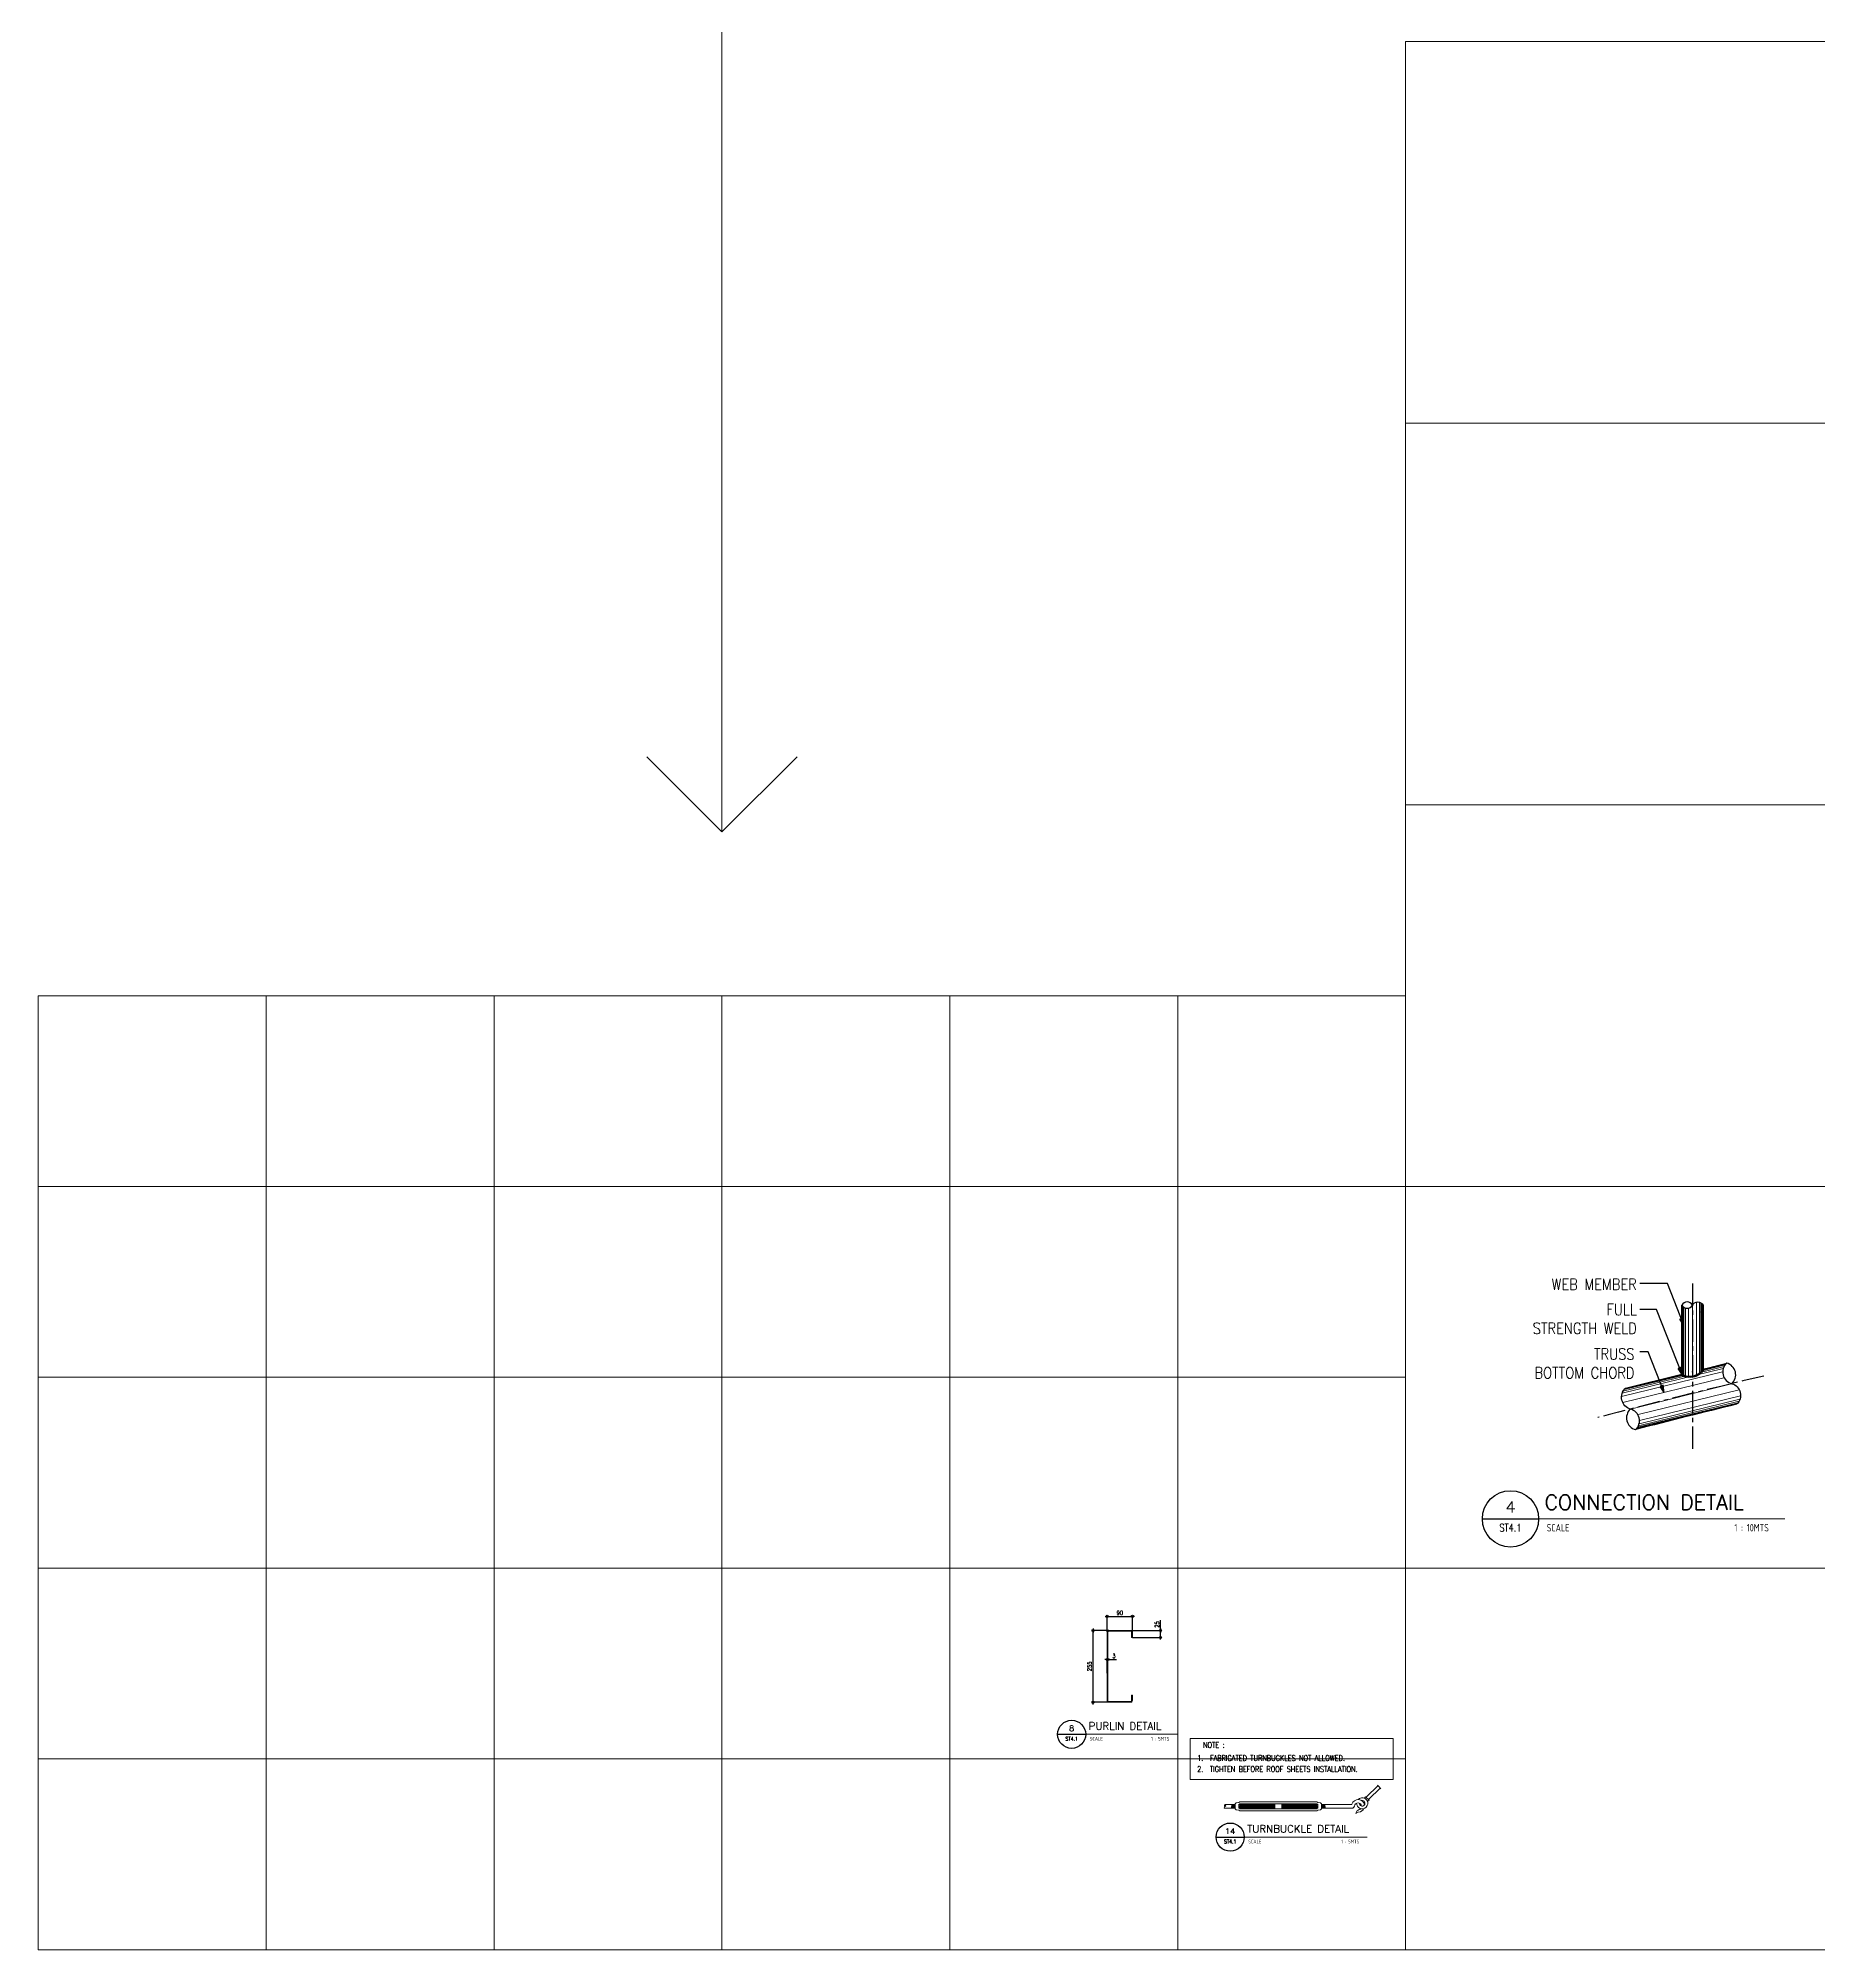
# Model space of a CAD drawing. Header units: millimetres. Extents: x -14320 to 437400, y -59080 to 73710.
# Drawn here: x 0 to 6328, y 0 to 6792 of the extents above; entities that cross this region are included whole.
import ezdxf
from ezdxf.enums import TextEntityAlignment as Align

# ---------------------------------------------------------------- set-up
doc = ezdxf.new("R2010")
doc.units = ezdxf.units.MM
doc.header["$LTSCALE"] = 10
doc.header["$MEASUREMENT"] = 0
doc.linetypes.add('CENTER', pattern=[50.8, 31.75, -6.35, 6.35, -6.35])
for name, color, linetype in [('A-ANNO_DIM', 1, 'Continuous'), ('A-NEW', 240, 'Continuous'), ('A_LINE', 1, 'Continuous'), ('TARGET-MAIN', 1, 'Continuous')]:
    doc.layers.add(name, color=color, linetype=linetype)
for name, color, linetype, lineweight in [('CEE STEEL PURLINS', 46, 'Continuous', 15), ('HATCH', 8, 'Continuous', 5), ('S-Anno-Text', 52, 'Continuous', 15), ('S-ANNO-WELD', 1, 'Continuous', 9), ('S_STEEL TRUSS', 5, 'Continuous', 30), ('TEXT', 2, 'Continuous', 20), ('TURN BUCKLE', 3, 'Continuous', 9)]:
    doc.layers.add(name, color=color, linetype=linetype, lineweight=lineweight)
doc.layers.add('GUIDE 001', color=214, linetype='Continuous', lineweight=0, plot=False)
doc.layers.add('S-DETL-GRID', color=62, linetype='Continuous', lineweight=9, plot=False)
doc.styles.add('1', font='simplex.shx', dxfattribs={"width": 0.85, "height": 40})
doc.styles.add('ARCHITEXT', font='architxt.shx', dxfattribs={"width": 0.85})
doc.styles.add('ROMANS', font='romans.shx', dxfattribs={"width": 0.8, "height": 80})
doc.styles.add('SIMPLEX', font='SIMPLEX.shx', dxfattribs={"width": 1.1})
doc.dimstyles.new('DDIM5', dxfattribs={"dimtxt": 15, "dimasz": 0.1, "dimexe": 0.1, "dimexo": 0.5, "dimgap": 5, "dimtad": 1, "dimdec": 0, "dimrnd": 1, "dimdsep": 46, "dimtxsty": 'ROMANS', "dimblk1": 'ESCADIM_ARW', "dimblk2": 'ESCADIM_ARW', "dimsah": 1, "dimcen": 5, "dimclrd": 1, "dimclre": 1, "dimclrt": 52, "dimadec": 0, "dimazin": 0, "dimtfac": 1, "dimtdec": 0, "dimtofl": 0, "dimtmove": 0, "dimatfit": 3, "dimldrblk": 'ESCADIM_ARW', "dimfxl": 1, "dimtolj": 1, "dimtzin": 0, "dimarcsym": 0})
doc.dimstyles.new('ESCA_ARW$7', dxfattribs={"dimtxt": 200, "dimasz": 1, "dimexe": 100, "dimexo": 100, "dimgap": 100, "dimtad": 1, "dimdec": 0, "dimrnd": 1, "dimdsep": 46, "dimtxsty": '1', "dimblk1": 'dim_arw', "dimblk2": 'dim_arw', "dimsah": 1, "dimcen": 50, "dimclrd": 1, "dimclre": 256, "dimclrt": 52, "dimadec": 0, "dimazin": 0, "dimtfac": 1, "dimtofl": 0, "dimtmove": 0, "dimatfit": 3, "dimldrblk": 'dim_arw', "dimfxl": 1, "dimtolj": 1, "dimtzin": 0, "dimarcsym": 0})

# ---------------------------------------------------------------- blocks, each defined once
blk = doc.blocks.new('dim_arw')
h = blk.add_hatch(color=256)
h.paths.add_polyline_path([(-126, 29), (0, 0), (-126, -29, -0.115681), (-133, 0, -0.115681)])
h.paths.add_polyline_path([(-249, 58), (-126, 29, 0.115681), (-133, 0, 0.115681), (-126, -29), (-249, -58)])
for p, q in [((0, 0), (-249, 58)), ((-249, 58), (-249, -58)), ((0, 0), (-249, -58))]:
    blk.add_line(p, q)
blk = doc.blocks.new('TARGET-DWGLABEL')
at = {"layer": 'TARGET-MAIN'}
blk.add_line((-7.5, 0), (7.5, 0), dxfattribs=at)
blk.add_circle((0, 0), 7.5, dxfattribs=at)
at = {"layer": 'TARGET-MAIN', "color": 2, "style": 'ARCHITEXT', "width": 0.85}
blk.add_text('SCALE', height=2, dxfattribs=at).set_placement((9.66, -2.36), align=Align.MIDDLE_LEFT)
at = {"layer": 'TARGET-MAIN', "color": 6, "style": 'ARCHITEXT', "width": 0.85}
blk.add_attdef('DRAWING_TITLE', text='', height=5, dxfattribs=at).set_placement((9.08, 4.41), align=Align.MIDDLE_LEFT)
at = {"layer": 'TARGET-MAIN', "color": 4, "style": 'ARCHITEXT', "width": 0.85}
blk.add_attdef('DWG_NO.', text='', height=3, dxfattribs=at).set_placement((0, 3.17), align=Align.MIDDLE_CENTER)
at = {"layer": 'TARGET-MAIN', "color": 3, "style": 'ARCHITEXT', "width": 0.85}
blk.add_attdef('SHT_NO.', text='', height=2, dxfattribs=at).set_placement((-0.02, -2.36), align=Align.MIDDLE_CENTER)
at = {"layer": 'TARGET-MAIN', "color": 2, "style": 'ARCHITEXT', "width": 0.85}
blk.add_attdef('SCALE', text='', height=2, dxfattribs=at).set_placement((69.6, -2.36), align=Align.MIDDLE_RIGHT)
blk = doc.blocks.new('ESCADIM_ARW')
at = {"color": 9}
blk.add_line((75, 0), (-75, 0), dxfattribs=at)
blk.add_circle((0, 0), 37.5, dxfattribs=at)
blk = doc.blocks.new('*D246')
at = {"layer": 'A-ANNO_DIM', "color": 1, "lineweight": -2, "transparency": 16777216}
for p, q in [((3799, 1129.1), (3799, 1184.7)), ((3799.1, 1184.6), (3888.9, 1184.6)), ((3889, 1129), (3889, 1184.7))]:
    blk.add_line(p, q, dxfattribs=at)
at = {"layer": 'Defpoints', "color": 0, "transparency": 16777216}
for p in [(3889, 1184.6), (3799, 1128.6), (3889, 1128.5)]:
    blk.add_point(p, dxfattribs=at)
at = {"layer": 'A-ANNO_DIM', "color": 1, "lineweight": -2, "transparency": 16777216, "xscale": 0.1, "yscale": 0.1, "zscale": 0.1, "rotation": 180}
blk.add_blockref('ESCADIM_ARW', (3799, 1184.6), dxfattribs=at)
at = {"layer": 'A-ANNO_DIM', "color": 1, "lineweight": -2, "transparency": 16777216, "xscale": 0.1, "yscale": 0.1, "zscale": 0.1}
blk.add_blockref('ESCADIM_ARW', (3889, 1184.6), dxfattribs=at)
at = {"layer": 'A-ANNO_DIM', "color": 52, "transparency": 16777216, "insert": (3844, 1197.1), "char_height": 15, "attachment_point": 5, "style": 'ROMANS'}
blk.add_mtext('\\A1;90', dxfattribs=at)
blk = doc.blocks.new('*D247')
at = {"layer": 'A-ANNO_DIM', "color": 1, "lineweight": -2, "transparency": 16777216}
for p, q in [((3804.5, 1134.6), (3748.9, 1134.6)), ((3749, 879.5), (3749, 1134.5)), ((3804.4, 879.4), (3748.9, 879.4))]:
    blk.add_line(p, q, dxfattribs=at)
at = {"layer": 'Defpoints', "color": 0, "transparency": 16777216}
for p in [(3749, 1134.6), (3805, 1134.6), (3804.9, 879.4)]:
    blk.add_point(p, dxfattribs=at)
at = {"layer": 'A-ANNO_DIM', "color": 1, "lineweight": -2, "transparency": 16777216, "xscale": 0.1, "yscale": 0.1, "zscale": 0.1}
for p, rotation in [((3749, 1134.6), 90), ((3749, 879.4), 270)]:
    blk.add_blockref('ESCADIM_ARW', p, dxfattribs=dict(at, rotation=rotation))
at = {"layer": 'A-ANNO_DIM', "color": 52, "transparency": 16777216, "insert": (3736.5, 1007), "char_height": 15, "attachment_point": 5, "rotation": 90, "style": 'ROMANS'}
blk.add_mtext('\\A1;255', dxfattribs=at)
blk = doc.blocks.new('*D248')
at = {"layer": 'A-ANNO_DIM', "color": 1, "lineweight": -2, "transparency": 16777216}
for p, q in [((3988.9, 1134.6), (3988.9, 1170.6)), ((3883.4, 1134.6), (3989, 1134.6)), ((3889.5, 1109.6), (3989, 1109.6)), ((3988.9, 1109.7), (3988.9, 1134.5))]:
    blk.add_line(p, q, dxfattribs=at)
at = {"layer": 'Defpoints', "color": 0, "transparency": 16777216}
for p in [(3882.9, 1134.6), (3889, 1109.6), (3988.9, 1134.6)]:
    blk.add_point(p, dxfattribs=at)
at = {"layer": 'A-ANNO_DIM', "color": 1, "lineweight": -2, "transparency": 16777216, "xscale": 0.1, "yscale": 0.1, "zscale": 0.1}
for p, rotation in [((3988.9, 1134.6), 90), ((3988.9, 1109.6), 270)]:
    blk.add_blockref('ESCADIM_ARW', p, dxfattribs=dict(at, rotation=rotation))
at = {"layer": 'A-ANNO_DIM', "color": 52, "transparency": 16777216, "insert": (3976.4, 1155.9), "char_height": 15, "attachment_point": 5, "rotation": 90, "style": 'ROMANS'}
blk.add_mtext('\\A1;25', dxfattribs=at)
blk = doc.blocks.new('*D249')
at = {"layer": 'A-ANNO_DIM', "color": 1, "lineweight": -2, "transparency": 16777216}
for p, q in [((3798.8, 1031.6), (3798.7, 1031.6)), ((3798.9, 982.3), (3798.9, 1031.7)), ((3801.9, 982.3), (3801.9, 1031.7)), ((3802, 1031.6), (3832.3, 1031.6))]:
    blk.add_line(p, q, dxfattribs=at)
at = {"layer": 'Defpoints', "color": 0, "transparency": 16777216}
for p in [(3801.9, 1031.6), (3798.9, 981.8), (3801.9, 981.8)]:
    blk.add_point(p, dxfattribs=at)
at = {"layer": 'A-ANNO_DIM', "color": 1, "lineweight": -2, "transparency": 16777216, "xscale": 0.1, "yscale": 0.1, "zscale": 0.1}
blk.add_blockref('ESCADIM_ARW', (3798.9, 1031.6), dxfattribs=at)
at = {"layer": 'A-ANNO_DIM', "color": 1, "lineweight": -2, "transparency": 16777216, "xscale": 0.1, "yscale": 0.1, "zscale": 0.1, "rotation": 180}
blk.add_blockref('ESCADIM_ARW', (3801.9, 1031.6), dxfattribs=at)
at = {"layer": 'A-ANNO_DIM', "color": 52, "transparency": 16777216, "insert": (3823.3, 1044.1), "char_height": 15, "attachment_point": 5, "style": 'ROMANS'}
blk.add_mtext('\\A1;3', dxfattribs=at)

msp = doc.modelspace()

# ---------------------------------------------------------------- hatches: boundary and pattern name
at = {"layer": 'HATCH'}
h = msp.add_hatch(dxfattribs=at)
h.set_pattern_fill('ANSI37', color=256, scale=15, angle=30, style=0)
h.set_pattern_definition([(75, (-3030.666, -1488.4172), (-1.81111092, 0.4852857), []), (165, (-3030.666, -1488.4172), (-0.4852857, -1.81111092), [])])
h.paths.add_polyline_path([(5842.4, 2044.6, -0.002796), (5841.8, 2044.9), (5835, 2043.2, 0.002321), (5835.4, 2042.9)])
h.paths.add_polyline_path([(5844.6, 2043.4, -0.010803), (5842.4, 2044.6), (5835.4, 2042.9, 0.009029), (5837.3, 2041.7)])
h.paths.add_polyline_path([(5848.1, 2041.9, -0.016723), (5844.6, 2043.4), (5837.3, 2041.7, 0.013678), (5840.3, 2040)])
h.paths.add_polyline_path([(5848.1, 2041.9), (5840.3, 2040, 0.030661), (5847.2, 2036.9), (5856.8, 2039.2, -0.039968)])
h.paths.add_polyline_path([(5879.3, 2038.5), (5879.3, 2038.6, -0.099949), (5856.8, 2039.2), (5847.2, 2036.9, 0.049872), (5859.1, 2033.6)])
h.paths.add_polyline_path([(5879.3, 2038.5), (5859.1, 2033.6, 0.081989), (5879.3, 2033.6)])
h.paths.add_polyline_path([(5906.6, 2045.1), (5879.3, 2038.5), (5879.3, 2033.6, 0.120904)])
h.paths.add_polyline_path([(5906.6, 2045.1, 0.049872), (5915.7, 2053.5), (5906.1, 2051.1, -0.11554), (5882.9, 2039.4)])
h.paths.add_polyline_path([(5920.4, 2059.4), (5912.6, 2057.5, -0.039968), (5906.1, 2051.1), (5915.7, 2053.5, 0.030661)])
h.paths.add_polyline_path([(5920.4, 2059.4, 0.013678), (5922.2, 2062.3), (5915, 2060.5, -0.016723), (5912.6, 2057.5)])
h.paths.add_polyline_path([(5922.2, 2062.3, 0.009029), (5923.4, 2064.2), (5916.4, 2062.5, -0.010803), (5915, 2060.5)])
h.paths.add_polyline_path([(5923.4, 2064.2, 0.002806), (5923.7, 2064.8), (5916.8, 2063.1, -0.003281), (5916.4, 2062.5)])
h = msp.add_hatch(dxfattribs=at)
h.set_pattern_fill('ANSI32', color=256, scale=20, style=0)
h.set_pattern_definition([(45, (3431.443, -1e-11), (-5.3033, 5.3033), []), (45, (3434.979, -1e-11), (-5.3033, 5.3033), [])])
edge = h.paths.add_edge_path()
edge.add_line((3889, 1109.6), (3889, 1128.5))
edge.add_arc((3883, 1128.5), 6, 359.99055, 449.99055)
edge.add_line((3883, 1134.6), (3805, 1134.6))
edge.add_arc((3805, 1128.6), 6, 89.99055, 179.99055)
edge.add_line((3799, 1128.6), (3798.9, 885.4))
edge.add_arc((3804.1, 884.6), 5.22, 171.32074, 268.2486)
edge.add_line((3803.9, 879.4), (3882.9, 879.4))
edge.add_arc((3883, 885.4), 6, 269.99055, 359.99055)
edge.add_line((3889, 885.4), (3889, 904.4))
edge.add_line((3889, 904.4), (3885.9, 904.4))
edge.add_line((3885.9, 904.4), (3885.9, 884.4))
edge.add_arc((3883.9, 884.4), 2, 269.99055, 359.99055, ccw=False)
edge.add_line((3883.9, 882.4), (3803.9, 882.4))
edge.add_arc((3803.9, 884.4), 2, 179.99055, 269.99055, ccw=False)
edge.add_line((3801.9, 884.4), (3802, 1129.6))
edge.add_arc((3804, 1129.6), 2, 89.99055, 179.99055, ccw=False)
edge.add_line((3804, 1131.6), (3884, 1131.6))
edge.add_arc((3884, 1129.6), 2, -0.00945, 89.99055, ccw=False)
edge.add_line((3886, 1129.6), (3886, 1109.6))
edge.add_line((3886, 1109.6), (3889, 1109.6))

# ---------------------------------------------------------------- linework, layer by layer
at = {"color": 2, "linetype": 'Continuous'}
msp.add_line((4254.4, 502.5), (4254.4, 503.6), dxfattribs=at)
at = {"layer": 'A-NEW', "color": 253, "linetype": 'CENTER', "ltscale": 0.25}
msp.add_line((5879.3, 2366.8), (5879.3, 1770.3), dxfattribs=at)
msp.add_arc((11505.3, -20673.7), 23339.1, 103.30938, 104.79972, dxfattribs=at)
at = {"layer": 'A_LINE', "color": 1, "lineweight": 13}
for p, q in [((5132.5, 1531), (6207.5, 1531)), ((3622.9, 765.5), (4050, 765.5)), ((4186.3, 400.3), (4723.7, 400.3))]:
    msp.add_line(p, q, dxfattribs=at)
at = {"layer": 'CEE STEEL PURLINS'}
msp.add_lwpolyline([(3889, 1109.6), (3889, 1128.5, 0.414214), (3883, 1134.6), (3805, 1134.6, 0.414214), (3799, 1128.6), (3798.9, 885.4, 0.450089), (3803.9, 879.4), (3882.9, 879.4, 0.414214), (3889, 885.4), (3889, 904.4), (3885.9, 904.4), (3885.9, 884.4, -0.414214), (3883.9, 882.4), (3803.9, 882.4, -0.414214), (3801.9, 884.4), (3802, 1129.6, -0.414214), (3804, 1131.6), (3884, 1131.6, -0.414214), (3886, 1129.6), (3886, 1109.6), (3889, 1109.6)], format="xyb", dxfattribs=at)
at = {"layer": 'GUIDE 001'}
for p in [(5904.8, 2266.1), (5952.2, 2071.6), (3889, 1134.6)]:
    msp.add_point(p, dxfattribs=at)
at = {"layer": 'HATCH', "color": 250}
for p, q in [((5841.9, 2044.8), (5841.9, 2290.5)), ((5842.8, 2044.4), (5842.8, 2289.1)), ((5843.9, 2043.8), (5843.9, 2287.5)), ((5846.3, 2042.7), (5846.3, 2285)), ((5849.2, 2041.4), (5849.2, 2282.7)), ((5854.8, 2039.7), (5854.8, 2280.3)), ((5865.6, 2037.9), (5865.6, 2280)), ((5879.3, 2038.6), (5879.3, 2290.7)), ((5893.1, 2042.9), (5893.1, 2301.3)), ((5903.9, 2049.4), (5903.9, 2301.1)), ((5909.4, 2054.2), (5909.4, 2298.6)), ((5912.4, 2057.3), (5912.4, 2296.4)), ((5914.8, 2060.2), (5914.8, 2293.8)), ((5915.9, 2061.8), (5915.9, 2292.2)), ((5916.7, 2063), (5916.7, 2290.9)), ((5627, 1965.9), (5986.6, 2053.7)), ((5629.2, 1977.9), (5988.8, 2065.7)), ((5632.2, 1984.7), (5856.8, 2039.2)), ((5636, 1990.5), (5848.1, 2041.9)), ((5638.6, 1993.5), (5844.6, 2043.4)), ((5640.8, 1995.7), (5842.4, 2044.6)), ((5906.1, 2051.1), (5991.8, 2072.5)), ((5912.6, 2057.5), (5995.6, 2078.3)), ((5915, 2060.5), (5998.2, 2081.3)), ((5916.4, 2062.5), (6000.4, 2083.5)), ((5631.7, 1944.9), (5991.2, 2032.6)), ((5658.7, 1920.9), (6018.4, 2010.9)), ((5686, 1901.4), (6045.6, 1989.1)), ((5680.3, 1851.4), (6036.4, 1938.3)), ((5682.1, 1853.5), (6038.7, 1940.5)), ((5684.1, 1856.4), (6041.2, 1943.5)), ((5687.2, 1861.9), (6045, 1949.3)), ((5689.6, 1868.6), (6048, 1956.1)), ((5690.6, 1880.3), (6050.2, 1968.1))]:
    msp.add_line(p, q, dxfattribs=at)
at = {"layer": 'HATCH', "linetype": 'Continuous'}
for p, q in [((4240.1, 503.6), (4242.9, 515.6)), ((4242.5, 503.6), (4245.2, 515.6)), ((4244.9, 503.6), (4247.6, 515.6)), ((4247.3, 503.6), (4250, 515.6)), ((4249.7, 503.6), (4252.4, 515.6)), ((4252.2, 503.6), (4254.4, 513.4)), ((4268.9, 503.6), (4271.7, 515.6)), ((4271.3, 503.6), (4274, 515.6)), ((4273.7, 503.6), (4276.4, 515.6)), ((4276.1, 503.6), (4278.8, 515.6)), ((4278.5, 503.6), (4281.2, 515.6)), ((4280.9, 503.6), (4283.6, 515.6)), ((4283.3, 503.6), (4286, 515.6)), ((4285.7, 503.6), (4288.4, 515.6)), ((4288.1, 503.6), (4290.8, 515.6)), ((4290.5, 503.6), (4293.2, 515.6)), ((4292.9, 503.6), (4295.6, 515.6)), ((4295.3, 503.6), (4298, 515.6)), ((4297.7, 503.6), (4300.4, 515.6)), ((4300.1, 503.6), (4302.8, 515.6)), ((4302.4, 503.6), (4305.2, 515.6)), ((4304.8, 503.6), (4307.6, 515.6)), ((4307.2, 503.6), (4310, 515.6)), ((4309.6, 503.6), (4312.3, 515.6)), ((4312, 503.6), (4314.7, 515.6)), ((4314.4, 503.6), (4317.1, 515.6)), ((4316.8, 503.6), (4319.5, 515.6)), ((4319.2, 503.6), (4321.9, 515.6)), ((4321.6, 503.6), (4324.3, 515.6)), ((4324, 503.6), (4326.7, 515.6)), ((4326.4, 503.6), (4329.1, 515.6)), ((4328.8, 503.6), (4331.5, 515.6)), ((4331.2, 503.6), (4333.9, 515.6)), ((4333.6, 503.6), (4336.3, 515.6)), ((4336, 503.6), (4338.7, 515.6)), ((4338.4, 503.6), (4341.1, 515.6)), ((4340.7, 503.6), (4343.5, 515.6)), ((4343.1, 503.6), (4345.9, 515.6)), ((4345.5, 503.6), (4348.3, 515.6)), ((4347.9, 503.6), (4350.7, 515.6)), ((4350.3, 503.6), (4353, 515.6)), ((4352.7, 503.6), (4355.4, 515.6)), ((4355.1, 503.6), (4357.8, 515.6)), ((4357.5, 503.6), (4360.2, 515.6)), ((4359.9, 503.6), (4362.6, 515.6)), ((4362.3, 503.6), (4365, 515.6)), ((4364.7, 503.6), (4367.4, 515.6)), ((4367.1, 503.6), (4369.8, 515.6)), ((4369.5, 503.6), (4372.2, 515.6)), ((4371.9, 503.6), (4374.6, 515.6)), ((4374.3, 503.6), (4377, 515.6)), ((4376.7, 503.6), (4379.4, 515.6)), ((4379.1, 503.6), (4381.8, 515.6)), ((4381.4, 503.6), (4384.2, 515.6)), ((4383.8, 503.6), (4386.6, 515.6)), ((4386.2, 503.6), (4389, 515.6)), ((4388.6, 503.6), (4391.3, 515.6)), ((4391, 503.6), (4393.7, 515.6)), ((4393.4, 503.6), (4395.5, 512.8)), ((4421.5, 503.6), (4419.4, 512.8)), ((4423.9, 503.6), (4421.2, 515.6)), ((4426.3, 503.6), (4423.6, 515.6)), ((4428.7, 503.6), (4426, 515.6)), ((4431.1, 503.6), (4428.4, 515.6)), ((4433.5, 503.6), (4430.8, 515.6)), ((4435.9, 503.6), (4433.2, 515.6)), ((4438.3, 503.6), (4435.6, 515.6)), ((4440.7, 503.6), (4438, 515.6)), ((4443.1, 503.6), (4440.3, 515.6)), ((4445.5, 503.6), (4442.7, 515.6)), ((4447.9, 503.6), (4445.1, 515.6)), ((4450.2, 503.6), (4447.5, 515.6)), ((4452.6, 503.6), (4449.9, 515.6)), ((4455, 503.6), (4452.3, 515.6)), ((4457.4, 503.6), (4454.7, 515.6)), ((4459.8, 503.6), (4457.1, 515.6)), ((4462.2, 503.6), (4459.5, 515.6)), ((4464.6, 503.6), (4461.9, 515.6)), ((4467, 503.6), (4464.3, 515.6)), ((4469.4, 503.6), (4466.7, 515.6)), ((4471.8, 503.6), (4469.1, 515.6)), ((4474.2, 503.6), (4471.5, 515.6)), ((4476.6, 503.6), (4473.9, 515.6)), ((4479, 503.6), (4476.3, 515.6)), ((4481.4, 503.6), (4478.6, 515.6)), ((4483.8, 503.6), (4481, 515.6)), ((4486.2, 503.6), (4483.4, 515.6)), ((4488.6, 503.6), (4485.8, 515.6)), ((4490.9, 503.6), (4488.2, 515.6)), ((4493.3, 503.6), (4490.6, 515.6)), ((4495.7, 503.6), (4493, 515.6)), ((4498.1, 503.6), (4495.4, 515.6)), ((4500.5, 503.6), (4497.8, 515.6)), ((4502.9, 503.6), (4500.2, 515.6)), ((4505.3, 503.6), (4502.6, 515.6)), ((4507.7, 503.6), (4505, 515.6)), ((4510.1, 503.6), (4507.4, 515.6)), ((4512.5, 503.6), (4509.8, 515.6)), ((4514.9, 503.6), (4512.2, 515.6)), ((4517.3, 503.6), (4514.6, 515.6)), ((4519.7, 503.6), (4517, 515.6)), ((4522.1, 503.6), (4519.3, 515.6)), ((4524.5, 503.6), (4521.7, 515.6)), ((4526.9, 503.6), (4524.1, 515.6)), ((4529.2, 503.6), (4526.5, 515.6)), ((4531.6, 503.6), (4528.9, 515.6)), ((4534, 503.6), (4531.3, 515.6)), ((4536.4, 503.6), (4533.7, 515.6)), ((4538.8, 503.6), (4536.1, 515.6)), ((4541.2, 503.6), (4538.5, 515.6)), ((4543.6, 503.6), (4540.9, 515.6)), ((4546, 503.6), (4543.3, 515.6)), ((4562.8, 503.6), (4560.5, 513.4)), ((4565.2, 503.6), (4562.5, 515.6)), ((4567.6, 503.6), (4564.9, 515.6)), ((4570, 503.6), (4567.3, 515.6)), ((4572.4, 503.6), (4569.7, 515.6)), ((4574.8, 503.6), (4572.1, 515.6))]:
    msp.add_line(p, q, dxfattribs=at)
at = {"layer": 'S-DETL-GRID'}
for p, q in [((14580, 5424), (4860, 5424)), ((14580, 4068), (4860, 4068)), ((810, 3390), (810, 0)), ((1620, 3390), (1620, 0)), ((2430, 3390), (2430, 0)), ((3240, 3390), (3240, 0)), ((4050, 3390), (4050, 0)), ((4860, 2712), (0, 2712)), ((14580, 2712), (4860, 2712)), ((4860, 2034), (0, 2034)), ((4860, 1356), (0, 1356)), ((14580, 1356), (4860, 1356)), ((4860, 678), (0, 678))]:
    msp.add_line(p, q, dxfattribs=at)
for points in [[(2430, 7844.4), (2430, 3972.3), (2163.2, 4239)], [(2430, 7844.4), (2430, 3972.3), (2696.8, 4239)]]:
    msp.add_lwpolyline(points, dxfattribs=at)
at = {"layer": 'S-DETL-GRID', "color": 252}
msp.add_lwpolyline([(4860, 6780), (14580, 6780), (14580, 0), (4860, 0)], close=True, dxfattribs=at)
at = {"layer": 'S-DETL-GRID'}
msp.add_lwpolyline([(0, 3390), (4860, 3390), (4860, 0), (0, 0)], close=True, dxfattribs=at)
at = {"layer": 'S_STEEL TRUSS', "linetype": 'Continuous', "ltscale": 2000}
for points in [[(5841.8, 2290.7, 0.598668), (5879.3, 2290.7, 0.598668), (5841.8, 2290.7)], [(6001.2, 2084.4, 0.602277), (6019.2, 2011.3, 0.59155), (6001.2, 2084.4)], [(5677.2, 1848.2, 0.598668), (5658.7, 1920.9, 0.598668), (5677.2, 1848.2)]]:
    msp.add_lwpolyline(points, format="xyb", close=True, dxfattribs=at)
for points in [[(5841.8, 2044.9), (5841.8, 2290.7)], [(5916.8, 2063.1), (6001.2, 2084.4)]]:
    msp.add_lwpolyline(points, dxfattribs=at)
for points in [[(5879.3, 2290.7, -0.598668), (5916.8, 2290.7), (5916.8, 2063.1)], [(5658.7, 1920.9, -0.574278), (5641.1, 1996), (5841.8, 2044.9)], [(6019.2, 2011.3, -0.595004), (6036.3, 1938.5)]]:
    msp.add_lwpolyline(points, format="xyb", dxfattribs=at)
for centre, radius, start, end in [((5869.4, 2094.8), 57, 241.09398, 326.27019), ((10738.6, -17517.7), 20016.4, 103.58687, 104.64688)]:
    msp.add_arc(centre, radius, start, end, dxfattribs=at)
msp.add_point((5879.3, 2053.9), dxfattribs=at)
at = {"layer": 'TEXT', "color": 1}
msp.add_lwpolyline([(4094.5, 605.3), (4815.5, 605.3), (4815.5, 750.7), (4094.5, 750.7)], close=True, dxfattribs=at)
at = {"layer": 'TURN BUCKLE', "color": 2, "linetype": 'Continuous'}
for p, q in [((4717.7, 543.8), (4714.2, 540.4)), ((4717.7, 543.8), (4729.7, 531.5)), ((4762.6, 583.6), (4719.6, 541.9)), ((4770.1, 575.1), (4727.5, 533.8)), ((4254.4, 503.6), (4214.9, 503.6)), ((4254.4, 515.6), (4216.8, 515.6)), ((4395.5, 515.6), (4267.6, 515.6)), ((4395.5, 503.6), (4267.9, 503.6)), ((4395.5, 503.6), (4395.5, 515.6)), ((4419.4, 503.6), (4419.4, 515.6)), ((4419.4, 515.6), (4547.3, 515.6)), ((4419.4, 503.6), (4547.1, 503.6)), ((4560.5, 515.6), (4666.9, 515.6)), ((4560.5, 503.6), (4672.3, 503.6)), ((4691.5, 489.1), (4683.3, 484.1)), ((4683.3, 484.1), (4683.6, 487.1)), ((4683.6, 487.1), (4687.1, 495.4)), ((4687.1, 495.4), (4691, 496.3)), ((4699.7, 490.1), (4691.5, 489.1)), ((4709.3, 497.6), (4699.7, 490.1)), ((4710.4, 501.2), (4709.3, 497.6)), ((4714.2, 540.4), (4726.1, 528.1)), ((4716, 538.5), (4715.2, 537.7)), ((4723.9, 530.4), (4723.1, 529.6)), ((4729.7, 531.5), (4726.1, 528.1))]:
    msp.add_line(p, q, dxfattribs=at)
for points in [[(4759.9, 584.9), (4766.1, 578.9), (4771.6, 572.1)], [(4214.9, 503.4), (4216.3, 507.3), (4220.3, 511.2), (4216.8, 515.6), (4216.3, 512.5), (4218, 509.1)], [(4560.5, 503.6), (4560.5, 518.5), (4557.3, 521.6), (4548.4, 522.7), (4543.8, 525.4), (4271.1, 525.4), (4266.6, 522.7), (4257.6, 521.6), (4254.4, 518.5), (4254.4, 503.6)], [(4560.5, 503.6), (4560.5, 502.5), (4560.5, 500.6), (4557.3, 497.6), (4548.4, 496.5), (4544.2, 494), (4270.8, 494), (4266.6, 496.5), (4257.6, 497.6), (4254.4, 500.6), (4254.4, 502.5)], [(4544.3, 518), (4547.3, 515.9), (4547.3, 503.8), (4543, 501.2), (4272, 501.2), (4267.6, 503.8), (4267.6, 515.9), (4270.6, 518), (4544.3, 518)], [(4692.7, 496.9), (4691, 496.3)]]:
    msp.add_lwpolyline(points, dxfattribs=at)
for centre, radius, start, end in [((4666.9, 518), 2.39, 270, 344.60976), ((4691.1, 511.3), 22.7, 8.2199, 164.60976), ((4669.4, 511.6), 8.51, 290.01468, 354.2791), ((4690.6, 509.5), 12.8, 5.64293, 174.2791), ((4705.5, 520.4), 19.9, 177.54648, 27.51364), ((4690.6, 509.5), 14.2, 258.84594, 259.03806), ((4705.5, 520.4), 19.9, 60.71674, 136.81426), ((4690.6, 509.5), 12.8, 279.72294, 319.80264), ((4705.5, 520.4), 9.93, 175.37336, 100.61193)]:
    msp.add_arc(centre, radius, start, end, dxfattribs=at)

# ---------------------------------------------------------------- block references
at = {"layer": 'TARGET-MAIN', "color": 1, "lineweight": 13}
ref = msp.add_blockref('TARGET-DWGLABEL', (5232.5, 1531), dxfattribs=dict(at, xscale=13.33333333333333, yscale=13.33333333333333, zscale=13.33333333333333))
ref.add_attrib('DWG_NO.', '4', dxfattribs={"color": 4, "height": 40, "style": 'SIMPLEX', "width": 1.1}).set_placement((5232.5, 1573.3), align=Align.MIDDLE_CENTER)
ref.add_attrib('SHT_NO.', 'ST4.1', dxfattribs={"color": 3, "height": 26.67, "style": 'SIMPLEX', "width": 0.8}).set_placement((5232.3, 1499.6), align=Align.MIDDLE_CENTER)
ref.add_attrib('DRAWING_TITLE', 'CONNECTION DETAIL', dxfattribs={"color": 5, "height": 53.333, "style": 'SIMPLEX'}).set_placement((5353.6, 1589.8), align=Align.MIDDLE_LEFT)
ref.add_attrib('SCALE', '1 : 10MTS', dxfattribs={"color": 2, "height": 26.67, "style": 'ARCHITEXT', "width": 0.85}).set_placement((6150.8, 1499.6), align=Align.MIDDLE_RIGHT)
ref = msp.add_blockref('TARGET-DWGLABEL', (3672.9, 765.5), dxfattribs=dict(at, xscale=6.666666666666666, yscale=6.666666666666666, zscale=6.666666666666666))
ref.add_attrib('DWG_NO.', '8', dxfattribs={"color": 4, "height": 20, "style": 'SIMPLEX', "width": 1.1}).set_placement((3672.9, 786.7), align=Align.MIDDLE_CENTER)
ref.add_attrib('SHT_NO.', 'ST4.1', dxfattribs={"color": 3, "height": 13.33, "style": 'SIMPLEX', "width": 0.8}).set_placement((3672.8, 749.8), align=Align.MIDDLE_CENTER)
ref.add_attrib('DRAWING_TITLE', 'PURLIN DETAIL', dxfattribs={"color": 5, "height": 26.667, "style": 'SIMPLEX'}).set_placement((3733.4, 794.9), align=Align.MIDDLE_LEFT)
ref.add_attrib('SCALE', '1 : 5MTS', dxfattribs={"color": 2, "height": 13.33, "style": 'ARCHITEXT', "width": 0.85}).set_placement((4020, 749.8), align=Align.MIDDLE_RIGHT)
ref = msp.add_blockref('TARGET-DWGLABEL', (4236.3, 400.3), dxfattribs=dict(at, xscale=6.666666666666666, yscale=6.666666666666666, zscale=6.666666666666666))
ref.add_attrib('DWG_NO.', '14', dxfattribs={"color": 4, "height": 20, "style": 'SIMPLEX', "width": 1.1}).set_placement((4236.3, 421.4), align=Align.MIDDLE_CENTER)
ref.add_attrib('SHT_NO.', 'ST4.1', dxfattribs={"color": 3, "height": 13.33, "style": 'SIMPLEX', "width": 0.8}).set_placement((4236.2, 384.6), align=Align.MIDDLE_CENTER)
ref.add_attrib('DRAWING_TITLE', 'TURNBUCKLE DETAIL', dxfattribs={"color": 5, "height": 26.667, "style": 'SIMPLEX'}).set_placement((4296.8, 429.7), align=Align.MIDDLE_LEFT)
ref.add_attrib('SCALE', '1 : 5MTS', dxfattribs={"color": 2, "height": 13.33, "style": 'ARCHITEXT', "width": 0.85}).set_placement((4695.4, 384.6), align=Align.MIDDLE_RIGHT)

# ---------------------------------------------------------------- texts
at = {"layer": 'S-Anno-Text', "char_height": 40, "width": 568.686, "style": '1'}
for s, insert, attachment_point in [('WEB MEMBER', (5681.7, 2344.4), 9), ('FULL\\PSTRENGTH WELD', (5681.7, 2188), 9), ('TRUSS\\PBOTTOM CHORD', (5673.4, 2083.5), 6)]:
    msp.add_mtext(s, dxfattribs=dict(at, insert=insert, attachment_point=attachment_point))
at = {"layer": 'TEXT', "color": 2, "style": '1', "width": 0.85}
for s, p in [('1.  FABRICATED TURNBUCKLES NOT ALLOWED.', (4118.9, 671.3)), ('2.  TIGHTEN BEFORE ROOF SHEETS INSTALLATION.', (4118.9, 631.8))]:
    msp.add_text(s, height=20, dxfattribs=at).set_placement(p)
at = {"layer": 'TEXT', "color": 4, "style": '1', "width": 0.85}
msp.add_text('NOTE :', height=20, dxfattribs=at).set_placement((4178.1, 717.6), align=Align.CENTER)

# ---------------------------------------------------------------- dimensions: what is measured, and where the dimension line sits
at = {"layer": 'A-ANNO_DIM'}
dim = msp.add_linear_dim(base=(3889, 1184.6), p1=(3799, 1128.6), p2=(3889, 1128.5), dimstyle='DDIM5', dxfattribs=at)
dim.commit()
dim.dimension.update_dxf_attribs({"geometry": '*D246', "text_midpoint": (3844, 1197.1)})
dim = msp.add_linear_dim(base=(3988.9, 1134.6), p1=(3889, 1109.6), p2=(3882.9, 1134.6), angle=90, dimstyle='DDIM5', dxfattribs=at)
dim.commit()
dim.dimension.update_dxf_attribs({"geometry": '*D248', "text_midpoint": (3988.9, 1155.9), "dimtype": 160})
dim = msp.add_linear_dim(base=(3749, 1134.6), p1=(3804.9, 879.4), p2=(3805, 1134.6), angle=90, dimstyle='DDIM5', dxfattribs=at)
dim.commit()
dim.dimension.update_dxf_attribs({"geometry": '*D247', "text_midpoint": (3736.5, 1007)})
dim = msp.add_linear_dim(base=(3801.9, 1031.6), p1=(3798.9, 981.8), p2=(3801.9, 981.8), dimstyle='DDIM5', dxfattribs=at)
dim.commit()
dim.dimension.update_dxf_attribs({"geometry": '*D249', "text_midpoint": (3823.3, 1031.6), "dimtype": 160})

# ---------------------------------------------------------------- leaders
at = {"layer": 'S-ANNO-WELD'}
for points in [[(5849.2, 2219.8), (5790.9, 2366.9), (5691.8, 2366.9)], [(5842.8, 2044.4), (5751.6, 2274.4), (5691.8, 2274.4)], [(5778.6, 1980.5), (5721.7, 2124), (5691.8, 2124)]]:
    msp.add_leader(points, dimstyle='ESCA_ARW$7', override={"dimscale": 0.1}, dxfattribs=at)

doc.saveas('drawing.dxf')
